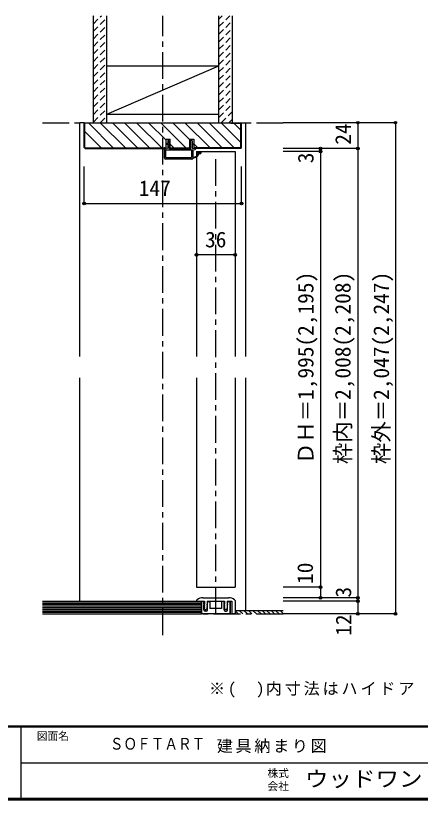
# Model space of a CAD drawing. Units: millimetres at full size, sheet at 1:5; details may follow other scales. Extents: x -973 to 977, y -718 to 696.
# Drawn here: x -3 to 375, y -701 to 32 of the extents above; entities that cross this region are included whole.
import ezdxf
from ezdxf.enums import TextEntityAlignment as Align

# ---------------------------------------------------------------- set-up
doc = ezdxf.new("R2010")
doc.units = ezdxf.units.MM
doc.header["$LTSCALE"] = 5
doc.header["$PDMODE"] = 32
doc.header["$PDSIZE"] = 2.5
doc.linetypes.add('CHAIN1', pattern=[8, 5, -1, 1, -1])
doc.linetypes.add('DASHED1', pattern=[1.8, 1.2, -0.6])
for name, color, linetype in [('0-0_補助線', 7, 'Continuous'), ('0-1_通り芯', 4, 'CHAIN1'), ('0-3_仕上', 7, 'Continuous'), ('0-4_枠', 3, 'Continuous'), ('0-6_扉', 6, 'Continuous'), ('0-7_金物', 7, 'Continuous'), ('0-A_文字', 3, 'Continuous'), ('0-B_寸法', 7, 'Continuous'), ('0-C_ﾊｯﾁ', 4, 'DASHED1'), ('F-0_補助線', 7, 'Continuous'), ('F-1_通り芯', 6, 'Continuous'), ('F-A_文字', 7, 'Continuous')]:
    doc.layers.add(name, color=color, linetype=linetype)
doc.styles.add('HGP明朝B', font='')
doc.styles.add('ＭＳ ゴシック', font='')
doc.styles.get('HGP明朝B').set_extended_font_data('HGP明朝B')
doc.styles.get('ＭＳ ゴシック').set_extended_font_data('MS Gothic')

# ---------------------------------------------------------------- blocks, each defined once
blk = doc.blocks.new('2')
at = {"layer": '0-0_補助線'}
for p, q in [((-9.846, -9.622), (-9.846, 15.078)), ((-8.846, 16.078), (0.354, 16.078)), ((-8.846, 15.878), (0.637, 15.878)), ((-8.146, 14.678), (-1.546, 14.678)), ((-8.446, 14.378), (-8.446, -8.922)), ((-1.246, 14.378), (-1.246, -8.922)), ((0.154, 11.653), (2.154, 11.653)), ((0.154, 11.653), (0.154, -8.497)), ((2.154, 10.953), (2.154, 11.653)), ((3.154, 11.653), (2.512, 10.83)), ((3.154, 11.653), (6.154, 11.653)), ((4.154, 13.753), (4.154, 13.053)), ((5.154, 13.053), (4.512, 13.876)), ((7.154, 13.053), (5.154, 13.053)), ((6.154, 10.953), (6.154, 11.653)), ((7.558, 12.258), (6.516, 10.835)), ((-1.48, -10.622), (-8.846, -10.622)), ((-1.546, -9.222), (-8.146, -9.222)), ((-1.189, -10.85), (-0.732, -12.694)), ((0.354, -12.922), (-0.441, -12.922)), ((0.154, -8.497), (2.154, -8.497)), ((4.154, -9.897), (0.154, -9.897)), ((0.154, -9.897), (0.154, -10.622)), ((0.154, -10.622), (0.645, -12.548)), ((2.154, -7.797), (2.154, -8.497)), ((3.154, -8.497), (2.512, -7.674)), ((3.154, -8.497), (6.154, -8.497)), ((4.154, -10.597), (4.154, -9.897)), ((5.154, -9.897), (4.512, -10.72)), ((7.154, -9.897), (5.154, -9.897)), ((6.154, -7.797), (6.154, -8.497)), ((7.558, -9.101), (6.516, -7.679))]:
    blk.add_line(p, q, dxfattribs=at)
for points in [[(-9.646, 15.078), (-9.646, -9.622), (-9.846, -9.622)], [(4.154, 13.053), (0.154, 13.053), (0.649, 15.723)]]:
    blk.add_lwpolyline(points, dxfattribs=at)
for centre, radius, start, end in [((-8.846, 15.078), 1, 90, 180), ((-8.846, 15.078), 0.8, 90, 180), ((-8.146, 14.378), 0.3, 90, 180), ((-1.546, 14.378), 0.3, 0, 90), ((0.354, 15.778), 0.3, 349.49875, 90), ((2.354, 10.953), 0.2, 180, 322.03043), ((4.354, 13.753), 0.2, 37.96957, 180), ((6.354, 10.953), 0.2, 180, 323.78053), ((7.154, 12.553), 0.5, 323.78053, 90), ((-8.846, -9.622), 1, 180, 270), ((-2.846, -10.72), 6, 179.06153, 259.29815), ((-8.146, -8.922), 0.3, 180, 270), ((-2.846, -10.72), 5.3, 178.93757, 259.29815), ((-1.546, -8.922), 0.3, 270, 0), ((-1.48, -10.922), 0.3, 13.9282, 90), ((-0.441, -12.622), 0.3, 193.9282, 270), ((0.354, -12.622), 0.3, 270, 14.29438), ((2.354, -7.797), 0.2, 37.96957, 180), ((4.354, -10.597), 0.2, 180, 322.03043), ((6.354, -7.797), 0.2, 36.21947, 180), ((7.154, -9.397), 0.5, 270, 36.21947), ((-3.896, -16.272), 0.35, 259.29815, 79.29815)]:
    blk.add_arc(centre, radius, start, end, dxfattribs=at)
blk.add_point((-3.896, -16.622), dxfattribs=at)

msp = doc.modelspace()

# ---------------------------------------------------------------- linework, layer by layer
at = {"layer": '0-1_通り芯'}
for p, q in [((134.573, -546.667), (134.573, 32.333)), ((22.073, -67.667), (249.43, -67.667)), ((184.073, -526.667), (184.073, -96.667)), ((22.073, -526.667), (249.43, -526.667))]:
    msp.add_line(p, q, dxfattribs=at)
at = {"layer": '0-3_仕上', "color": 2}
for p, q in [((69.573, -67.667), (69.573, 32.333)), ((82.073, -67.667), (82.073, 32.333)), ((187.073, -67.667), (187.073, 32.333)), ((199.573, -67.667), (199.573, 32.333)), ((22.073, -514.667), (170.573, -514.667)), ((170.573, -526.667), (170.573, -514.667)), ((22.073, -526.667), (170.573, -526.667))]:
    msp.add_line(p, q, dxfattribs=at)
at = {"layer": '0-3_仕上', "color": 3}
for p, q in [((82.073, -14.667), (187.073, -14.667)), ((82.073, -59.667), (187.073, -59.667))]:
    msp.add_line(p, q, dxfattribs=at)
at = {"layer": '0-3_仕上'}
for p, q in [((82.073, -59.667), (187.073, -14.667)), ((22.073, -516.167), (170.573, -516.167)), ((22.073, -517.667), (170.573, -517.667)), ((22.073, -519.167), (170.573, -519.167)), ((22.073, -520.667), (170.573, -520.667)), ((22.073, -522.167), (170.573, -522.167)), ((22.073, -523.667), (170.573, -523.667)), ((22.073, -525.167), (170.573, -525.167)), ((247.073, -523.667), (202.073, -523.667))]:
    msp.add_line(p, q, dxfattribs=at)
at = {"layer": '0-4_枠', "color": 4}
for p, q in [((57.073, -286.167), (57.073, -67.667)), ((61.073, -67.667), (57.073, -67.667)), ((208.073, -67.667), (212.073, -67.667)), ((212.073, -286.167), (212.073, -67.667)), ((57.073, -514.667), (57.073, -306.167)), ((212.073, -523.667), (212.073, -306.167))]:
    msp.add_line(p, q, dxfattribs=at)
at = {"layer": '0-4_枠'}
for p, q in [((61.073, -90.959), (61.073, -67.667)), ((61.073, -67.667), (208.073, -67.667)), ((198.073, -68.167), (198.073, -67.667)), ((198.073, -68.167), (207.573, -68.167)), ((208.073, -90.959), (208.073, -67.667)), ((137.573, -91.667), (137.573, -83.167)), ((137.573, -83.167), (141.273, -83.167)), ((141.273, -91.667), (141.273, -83.167)), ((159.873, -91.667), (159.873, -83.167)), ((159.873, -83.167), (163.573, -83.167)), ((163.573, -83.167), (163.573, -91.667)), ((61.78, -91.667), (61.073, -90.959)), ((61.78, -91.667), (137.573, -91.667)), ((61.988, -91.167), (137.573, -91.167)), ((141.273, -91.167), (159.873, -91.167)), ((141.273, -91.667), (159.873, -91.667)), ((207.159, -91.167), (163.573, -91.167)), ((207.366, -91.667), (163.573, -91.667)), ((207.366, -91.667), (208.073, -90.959))]:
    msp.add_line(p, q, dxfattribs=at)
for points in [[(71.073, -67.667), (71.073, -68.167), (61.573, -68.167)], [(61.988, -91.167), (61.573, -90.752), (61.573, -68.167)], [(207.159, -91.167), (207.573, -90.752), (207.573, -68.167)]]:
    msp.add_lwpolyline(points, dxfattribs=at)
at = {"layer": '0-6_扉'}
for p, q in [((166.073, -94.667), (166.073, -286.167)), ((166.073, -94.667), (202.073, -94.667)), ((202.073, -94.667), (202.073, -286.167)), ((202.073, -306.167), (202.073, -501.667))]:
    msp.add_line(p, q, dxfattribs=at)
msp.add_lwpolyline([(166.073, -306.167), (166.073, -501.667), (202.073, -501.667)], dxfattribs=at)
at = {"layer": '0-7_金物'}
for p, q in [((172.073, -511.667), (196.073, -511.667)), ((166.073, -514.183), (166.073, -514.667)), ((166.073, -514.667), (173.423, -514.667)), ((172.023, -514.967), (170.573, -514.967)), ((170.573, -526.667), (170.573, -514.967)), ((170.673, -514.967), (170.673, -526.667)), ((173.023, -517.217), (173.023, -515.967)), ((173.023, -517.217), (173.231, -517.562)), ((173.023, -518.217), (173.231, -517.871)), ((173.023, -522.967), (173.023, -518.217)), ((173.216, -518.012), (173.423, -517.667)), ((173.216, -518.321), (173.423, -518.667)), ((173.216, -519.512), (173.423, -519.167)), ((173.216, -519.821), (173.423, -520.167)), ((173.423, -514.667), (173.423, -517.667)), ((173.423, -518.667), (173.423, -519.167)), ((173.423, -520.167), (173.423, -520.667)), ((175.923, -514.667), (175.923, -517.667)), ((175.923, -514.667), (192.223, -514.667)), ((176.131, -518.012), (175.923, -517.667)), ((176.131, -518.321), (175.923, -518.667)), ((175.923, -518.667), (175.923, -519.167)), ((176.131, -519.512), (175.923, -519.167)), ((176.131, -519.821), (175.923, -520.167)), ((175.923, -520.167), (175.923, -520.667)), ((176.323, -517.217), (176.116, -517.562)), ((176.323, -518.217), (176.116, -517.871)), ((176.323, -517.217), (176.323, -515.967)), ((176.323, -522.967), (176.323, -518.217)), ((177.323, -514.967), (178.673, -514.967)), ((178.673, -514.967), (178.673, -521.667)), ((190.823, -514.967), (189.473, -514.967)), ((189.473, -514.967), (189.473, -521.667)), ((191.823, -517.217), (191.823, -515.967)), ((191.823, -517.217), (192.031, -517.562)), ((191.823, -518.217), (192.031, -517.871)), ((191.823, -522.967), (191.823, -518.217)), ((192.016, -518.012), (192.223, -517.667)), ((192.016, -518.321), (192.223, -518.667)), ((192.016, -519.512), (192.223, -519.167)), ((192.016, -519.821), (192.223, -520.167)), ((192.223, -514.667), (192.223, -517.667)), ((192.223, -518.667), (192.223, -519.167)), ((192.223, -520.167), (192.223, -520.667)), ((194.723, -514.667), (194.723, -517.667)), ((194.723, -514.667), (199.073, -514.667)), ((194.931, -518.012), (194.723, -517.667)), ((194.931, -518.321), (194.723, -518.667)), ((194.723, -518.667), (194.723, -519.167)), ((194.931, -519.512), (194.723, -519.167)), ((194.931, -519.821), (194.723, -520.167)), ((194.723, -520.167), (194.723, -520.667)), ((195.123, -517.217), (194.916, -517.562)), ((195.123, -518.217), (194.916, -517.871)), ((195.123, -517.217), (195.123, -515.967)), ((195.123, -522.967), (195.123, -518.217)), ((196.123, -514.967), (197.573, -514.967)), ((197.473, -514.967), (197.473, -526.667)), ((197.573, -526.667), (197.573, -514.967)), ((199.073, -514.667), (199.073, -526.367)), ((202.073, -514.183), (202.073, -526.367)), ((197.573, -526.667), (170.573, -526.667)), ((173.216, -521.012), (173.423, -520.667)), ((174.307, -522.507), (173.253, -521.371)), ((175.323, -523.967), (174.023, -523.967)), ((176.093, -521.371), (175.04, -522.507)), ((176.131, -521.012), (175.923, -520.667)), ((183.573, -521.667), (178.673, -521.667)), ((184.073, -522.167), (183.573, -521.667)), ((184.073, -522.167), (184.573, -521.667)), ((189.473, -521.667), (184.573, -521.667)), ((192.016, -521.012), (192.223, -520.667)), ((193.107, -522.507), (192.053, -521.371)), ((192.823, -523.967), (194.123, -523.967)), ((194.893, -521.371), (193.84, -522.507)), ((194.931, -521.012), (194.723, -520.667)), ((199.073, -526.367), (202.073, -526.367))]:
    msp.add_line(p, q, dxfattribs=at)
for centre, radius, start, end in [((172.073, -521.667), 10, 90, 123.74899), ((196.073, -521.667), 10, 56.25101, 90), ((167.073, -514.183), 1, 123.74899, 180), ((172.023, -515.967), 1, 0, 90), ((173.473, -518.167), 0.3, 149.05366, 210.94634), ((173.473, -519.667), 0.3, 149.05366, 210.94634), ((172.973, -517.717), 0.3, 329.05368, 30.94635), ((176.373, -517.717), 0.3, 149.05365, 210.94632), ((175.873, -518.167), 0.3, 329.05366, 30.94634), ((175.873, -519.667), 0.3, 329.05366, 30.94634), ((177.323, -515.967), 1, 90, 180), ((190.823, -515.967), 1, 0, 90), ((192.273, -518.167), 0.3, 149.05366, 210.94634), ((192.273, -519.667), 0.3, 149.05366, 210.94634), ((191.773, -517.717), 0.3, 329.05368, 30.94635), ((195.173, -517.717), 0.3, 149.05365, 210.94632), ((194.673, -518.167), 0.3, 329.05366, 30.94634), ((194.673, -519.667), 0.3, 329.05366, 30.94634), ((196.123, -515.967), 1, 90, 180), ((201.073, -514.183), 1, 0, 56.25101), ((174.023, -522.967), 1, 180, 270), ((173.473, -521.167), 0.3, 149.05366, 222.83826), ((174.673, -522.167), 0.5, 222.83826, 317.16174), ((175.323, -522.967), 1, 270, 0), ((175.873, -521.167), 0.3, 317.16174, 30.94634), ((192.823, -522.967), 1, 180, 270), ((192.273, -521.167), 0.3, 149.05366, 222.83826), ((193.473, -522.167), 0.5, 222.83826, 317.16174), ((194.123, -522.967), 1, 270, 0), ((194.673, -521.167), 0.3, 317.16174, 30.94634)]:
    msp.add_arc(centre, radius, start, end, dxfattribs=at)
at = {"layer": '0-B_寸法', "color": 4}
for p, q in [((352.073, -67.667), (247.073, -67.667)), ((317.073, -67.667), (317.073, -526.667)), ((352.073, -67.667), (352.073, -526.667)), ((317.073, -91.667), (247.073, -91.667)), ((282.073, -94.667), (247.073, -94.667)), ((282.073, -91.667), (282.073, -511.667)), ((61.073, -143.088), (61.073, -108.566)), ((202.073, -191.048), (166.073, -191.048)), ((282.073, -501.667), (247.073, -501.667)), ((317.073, -511.667), (247.073, -511.667)), ((317.073, -514.667), (247.073, -514.667)), ((352.073, -526.667), (247.073, -526.667))]:
    msp.add_line(p, q, dxfattribs=at)
msp.add_lwpolyline([(61.073, -143.088), (208.073, -143.088), (208.073, -108.566)], dxfattribs=at)
at = {"layer": '0-B_寸法'}
for p in [(317.073, -67.667), (352.073, -67.667), (282.073, -91.667), (282.073, -94.667), (317.073, -91.667), (61.073, -143.088), (208.073, -143.088), (166.073, -191.048), (202.073, -191.048), (282.073, -501.667), (282.073, -511.667), (317.073, -511.667), (317.073, -514.667), (317.073, -526.667), (352.073, -526.667)]:
    msp.add_point(p, dxfattribs=at)
at = {"layer": '0-C_ﾊｯﾁ'}
for p, q in [((69.573, 24.865), (77.042, 32.333)), ((69.573, 31.936), (69.971, 32.333)), ((69.573, 17.794), (82.073, 30.294)), ((187.073, 29.228), (190.179, 32.333)), ((187.073, 22.156), (197.25, 32.333)), ((69.573, 10.723), (82.073, 23.223)), ((187.073, 15.085), (199.573, 27.585)), ((69.573, 3.651), (82.073, 16.151)), ((187.073, 8.014), (199.573, 20.514)), ((69.573, -3.42), (82.073, 9.08)), ((187.073, 0.943), (199.573, 13.443)), ((69.573, -10.491), (82.073, 2.009)), ((187.073, -6.128), (199.573, 6.372)), ((69.573, -17.562), (82.073, -5.062)), ((187.073, -13.199), (199.573, -0.699)), ((69.573, -24.633), (82.073, -12.133)), ((187.073, -20.27), (199.573, -7.77)), ((69.573, -31.704), (82.073, -19.204)), ((187.073, -27.341), (199.573, -14.841)), ((187.073, -34.412), (199.573, -21.912)), ((69.573, -38.775), (82.073, -26.275)), ((187.073, -41.483), (199.573, -28.983)), ((69.573, -45.846), (82.073, -33.346)), ((187.073, -48.554), (199.573, -36.054)), ((69.573, -52.917), (82.073, -40.417)), ((187.073, -55.625), (199.573, -43.125)), ((69.573, -59.988), (82.073, -47.488)), ((187.073, -62.696), (199.573, -50.196)), ((69.573, -67.059), (82.073, -54.559)), ((189.174, -67.667), (199.573, -57.267)), ((76.037, -67.667), (82.073, -61.63)), ((196.245, -67.667), (199.573, -64.338))]:
    msp.add_line(p, q, dxfattribs=at)
at = {"layer": '0-C_ﾊｯﾁ', "linetype": 'Continuous'}
for p, q in [((65.22, -68.167), (88.221, -91.167)), ((76.034, -67.667), (99.534, -91.167)), ((87.348, -67.667), (110.848, -91.167)), ((98.661, -67.667), (122.162, -91.167)), ((109.975, -67.667), (133.475, -91.167)), ((121.289, -67.667), (137.573, -83.951)), ((132.603, -67.667), (156.103, -91.167)), ((143.916, -67.667), (159.873, -83.624)), ((155.231, -67.667), (178.73, -91.167)), ((166.544, -67.667), (190.044, -91.167)), ((177.858, -67.667), (201.358, -91.167)), ((189.171, -67.667), (207.573, -86.069)), ((200.985, -68.167), (207.573, -74.755)), ((61.573, -75.833), (76.907, -91.167)), ((141.273, -87.651), (144.789, -91.167)), ((163.573, -87.324), (167.416, -91.167)), ((205.176, -526.667), (202.176, -523.667)), ((209.418, -526.667), (206.418, -523.667)), ((213.661, -526.667), (210.661, -523.667)), ((217.904, -526.667), (214.904, -523.667)), ((222.146, -526.667), (219.146, -523.667)), ((226.389, -526.667), (223.389, -523.667)), ((230.632, -526.667), (227.632, -523.667)), ((234.874, -526.667), (231.874, -523.667)), ((239.117, -526.667), (236.117, -523.667)), ((243.36, -526.667), (240.36, -523.667)), ((247.073, -526.138), (244.602, -523.667))]:
    msp.add_line(p, q, dxfattribs=at)
at = {"layer": 'F-1_通り芯'}
for p, q in [((976.653, -631.667), (-973.347, -631.667)), ((976.653, -632.5), (-973.347, -632.5)), ((1.653, -632.5), (1.653, -699.167)), ((1.653, -665.833), (974.986, -665.834)), ((976.653, -699.167), (-973.347, -699.167)), ((976.653, -700), (-973.347, -700)), ((976.653, -700.833), (-973.347, -700.833))]:
    msp.add_line(p, q, dxfattribs=at)

# ---------------------------------------------------------------- block references
at = {"layer": '0-0_補助線', "rotation": 90}
msp.add_blockref('2', (152.151, -91.821), dxfattribs=at)

# ---------------------------------------------------------------- texts
at = {"layer": '0-A_文字', "color": 7, "insert": (177.794, -604.796), "char_height": 11, "attachment_point": 7, "style": 'ＭＳ ゴシック'}
msp.add_mtext('\\T1.18;※(\u3000)内寸法はハイドア', dxfattribs=at)
at = {"layer": '0-B_寸法', "style": 'ＭＳ ゴシック'}
for s, p in [('24', (314.857, -88.238)), ('3', (279.91, -105.552)), ('ＤＨ＝1,995(2,195)', (279.893, -386.667)), ('枠内＝2,008(2,208)', (314.573, -386.667)), ('枠外＝2,047(2,247)', (350.587, -386.667)), ('10', (279.365, -498.632)), ('3', (315.124, -511.34)), ('12', (315.328, -547.119))]:
    msp.add_text(s, height=14.66, rotation=90, dxfattribs=at).set_placement(p, align=Align.BOTTOM_LEFT)
for s, p in [('147', (112.073, -140.588)), ('36', (174.073, -188.548))]:
    msp.add_text(s, height=14.66, dxfattribs=at).set_placement(p, align=Align.BOTTOM_LEFT)
at = {"layer": 'F-0_補助線', "style": 'HGP明朝B', "width": 0.85}
msp.add_text('ＳＯＦＴＡＲＴ', height=11, dxfattribs=at).set_placement((84.986, -656.798), align=Align.BOTTOM_LEFT)
at = {"layer": 'F-0_補助線', "insert": (185.035, -656.798), "char_height": 11, "attachment_point": 7, "style": 'ＭＳ ゴシック'}
msp.add_mtext('\\T1.17;建具納まり図', dxfattribs=at)
at = {"layer": 'F-A_文字', "style": 'ＭＳ ゴシック'}
for s, p in [('図面名', (16.653, -646.667)), ('株式', (232.486, -681.5)), ('会社', (232.486, -693.5))]:
    msp.add_text(s, height=7.331, dxfattribs=at).set_placement(p, align=Align.BOTTOM_LEFT)
at = {"layer": 'F-A_文字', "style": 'ＭＳ ゴシック', "width": 1.1}
msp.add_text('ウッドワン・・・', height=14.66, dxfattribs=at).set_placement((267.486, -692.5), align=Align.BOTTOM_LEFT)

doc.saveas('drawing.dxf')
